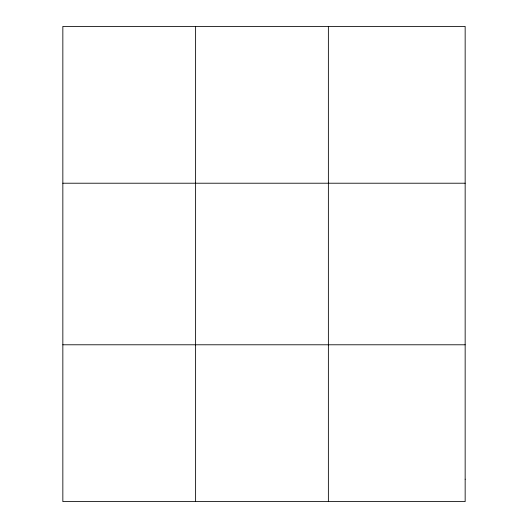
<?xml version="1.0" encoding="UTF-8"?>
<svg xmlns="http://www.w3.org/2000/svg" width="528" height="528" viewBox="0 0 528 528"><rect width="100%" height="100%" fill="white"/><g stroke="black" fill="none" stroke-linecap="round" stroke-linejoin="round"><path stroke-width="0.79" d="M195.611 501.6L195.611 26.4M328.37 501.6L328.37 26.4M62.845 183.216L465.155 183.216M62.845 344.784L465.155 344.784M465.155 479.2L465.155 501.6L62.845 501.6L62.845 26.4L465.155 26.4L465.155 479.2"/></g></svg>
